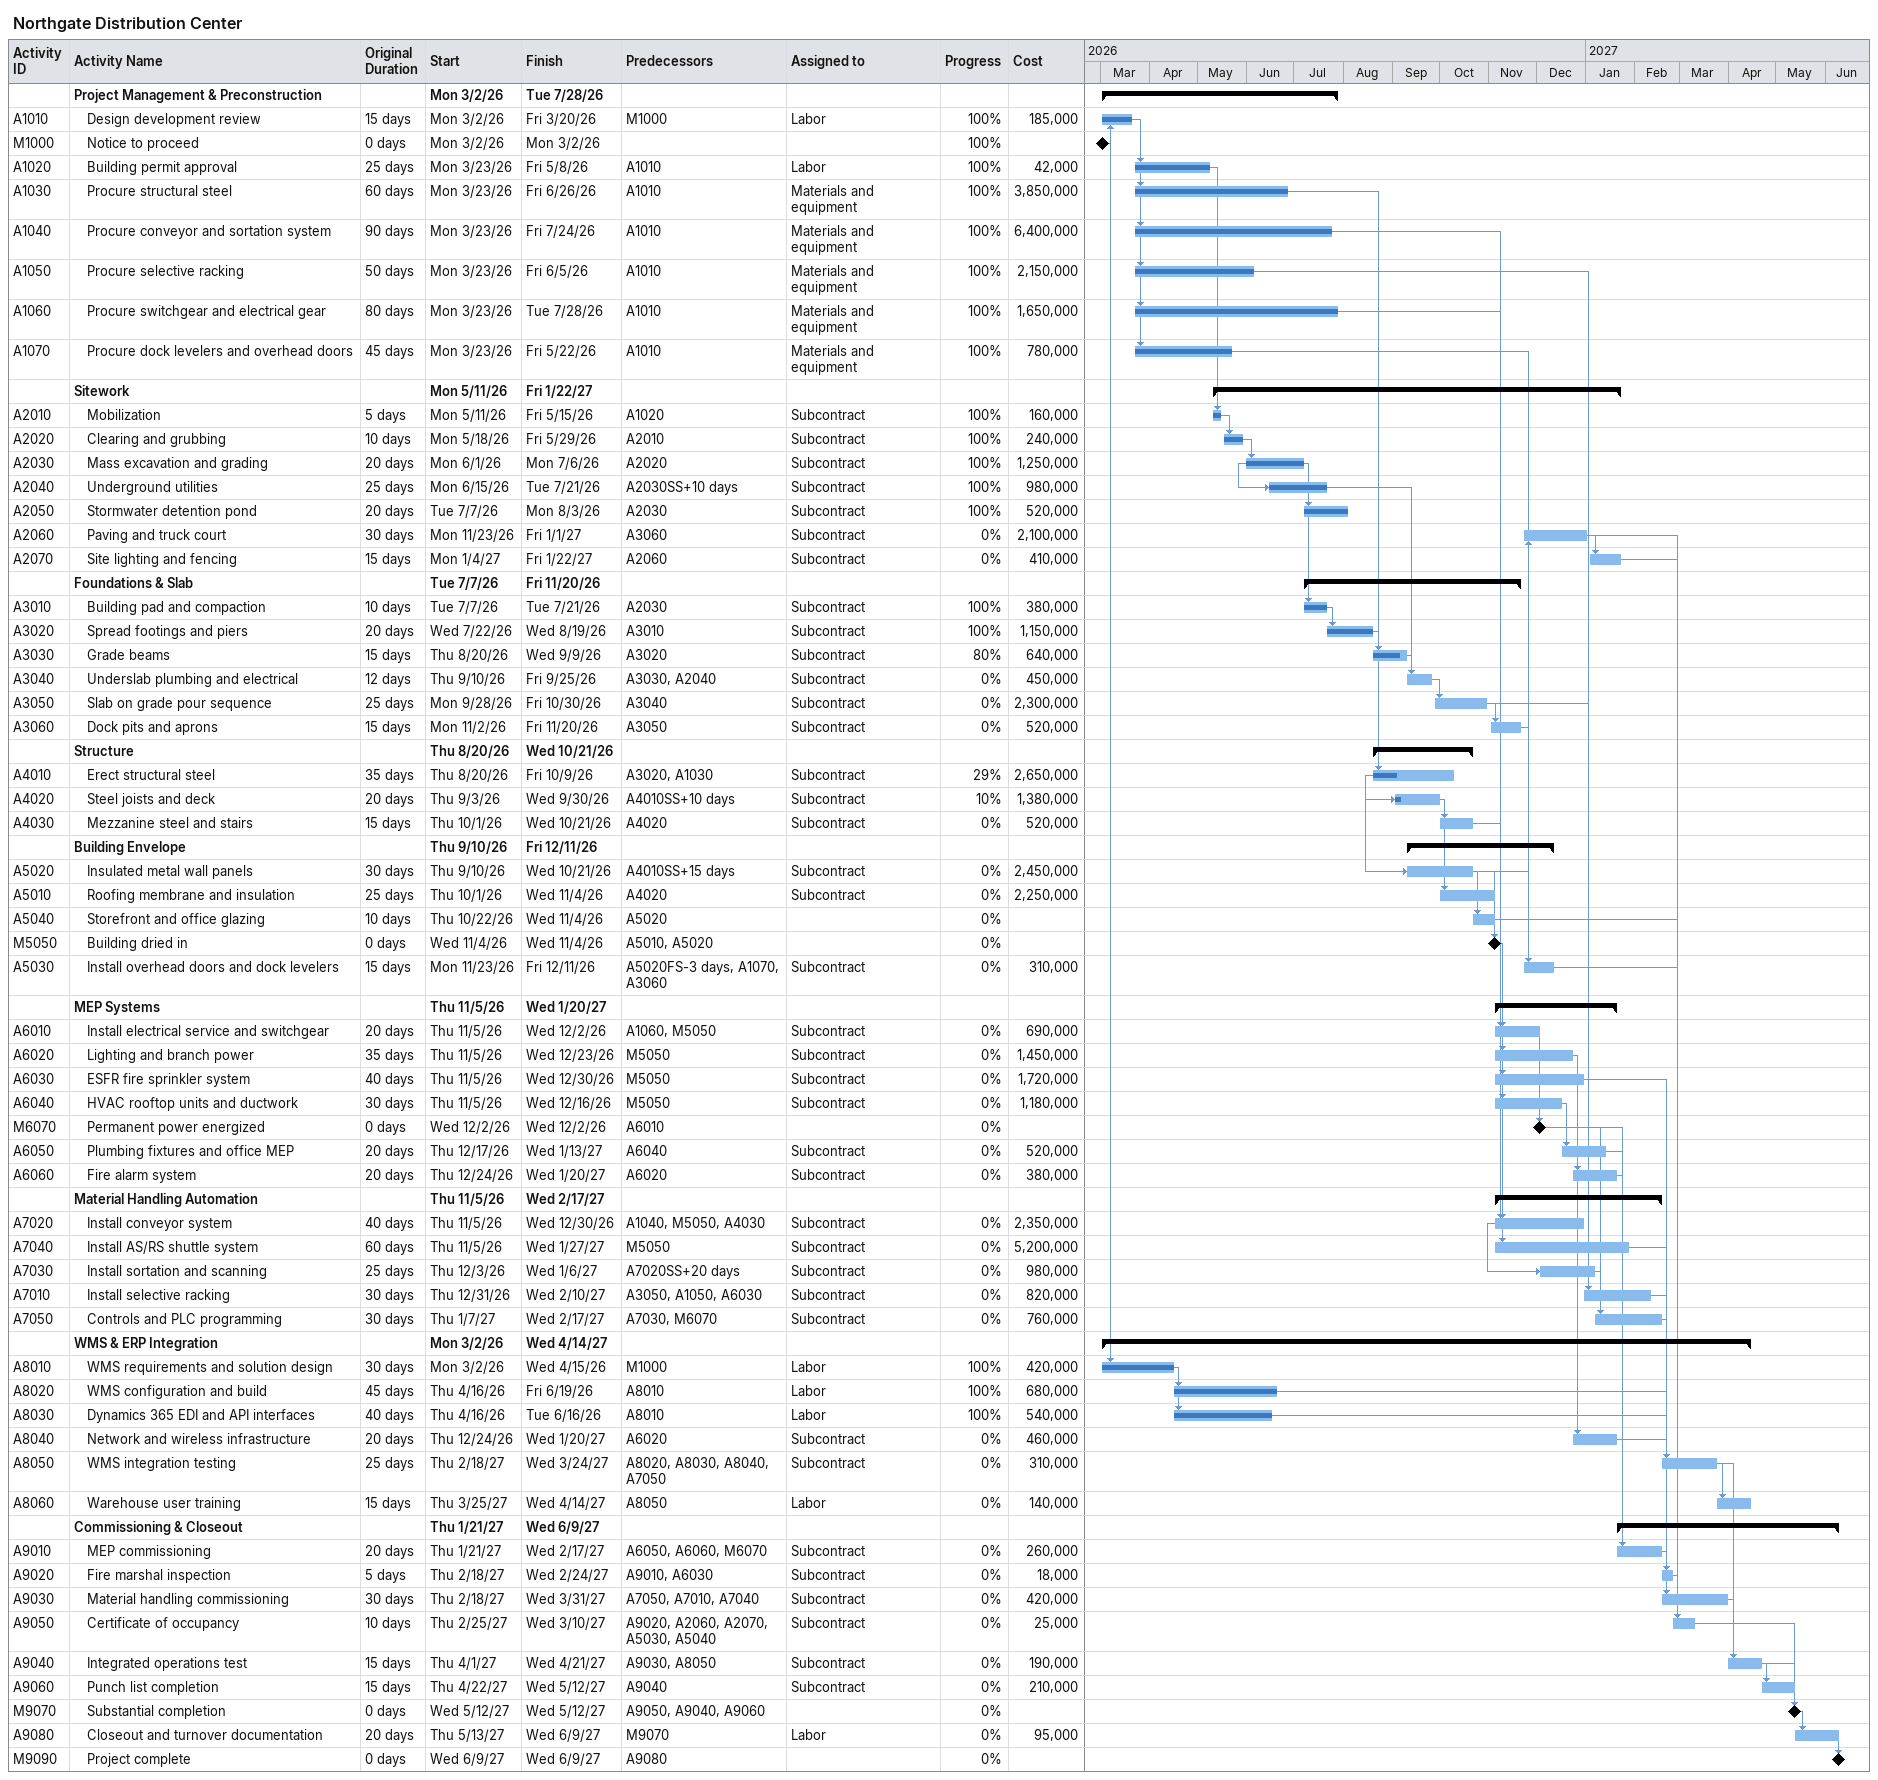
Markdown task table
Northgate Distribution Center

| ID | Level | Task | Original duration | Start | Finish | Predecessors | Resources | % complete | Cost |
|---|---|---|---|---|---|---|---|---|---|
|  | 1 | **Project Management & Preconstruction** |  | 2026-03-02 | 2026-07-28 |  |  |  |  |
| A1010 | 2 | Design development review | 15d | 2026-03-02 | 2026-03-20 | M1000 | Labor | 100 | 185000 |
| M1000 | 2 | Notice to proceed | 0d | 2026-03-02 | 2026-03-02 |  |  | 100 |  |
| A1020 | 2 | Building permit approval | 25d | 2026-03-23 | 2026-05-08 | A1010 | Labor | 100 | 42000 |
| A1030 | 2 | Procure structural steel | 60d | 2026-03-23 | 2026-06-26 | A1010 | Materials and equipment | 100 | 3850000 |
| A1040 | 2 | Procure conveyor and sortation system | 90d | 2026-03-23 | 2026-07-24 | A1010 | Materials and equipment | 100 | 6400000 |
| A1050 | 2 | Procure selective racking | 50d | 2026-03-23 | 2026-06-05 | A1010 | Materials and equipment | 100 | 2150000 |
| A1060 | 2 | Procure switchgear and electrical gear | 80d | 2026-03-23 | 2026-07-28 | A1010 | Materials and equipment | 100 | 1650000 |
| A1070 | 2 | Procure dock levelers and overhead doors | 45d | 2026-03-23 | 2026-05-22 | A1010 | Materials and equipment | 100 | 780000 |
|  | 1 | **Sitework** |  | 2026-05-11 | 2027-01-22 |  |  |  |  |
| A2010 | 2 | Mobilization | 5d | 2026-05-11 | 2026-05-15 | A1020 | Subcontract | 100 | 160000 |
| A2020 | 2 | Clearing and grubbing | 10d | 2026-05-18 | 2026-05-29 | A2010 | Subcontract | 100 | 240000 |
| A2030 | 2 | Mass excavation and grading | 20d | 2026-06-01 | 2026-07-06 | A2020 | Subcontract | 100 | 1250000 |
| A2040 | 2 | Underground utilities | 25d | 2026-06-15 | 2026-07-21 | A2030SS+10d | Subcontract | 100 | 980000 |
| A2050 | 2 | Stormwater detention pond | 20d | 2026-07-07 | 2026-08-03 | A2030 | Subcontract | 100 | 520000 |
| A2060 | 2 | Paving and truck court | 30d | 2026-11-23 | 2027-01-01 | A3060 | Subcontract | 0 | 2100000 |
| A2070 | 2 | Site lighting and fencing | 15d | 2027-01-04 | 2027-01-22 | A2060 | Subcontract | 0 | 410000 |
|  | 1 | **Foundations & Slab** |  | 2026-07-07 | 2026-11-20 |  |  |  |  |
| A3010 | 2 | Building pad and compaction | 10d | 2026-07-07 | 2026-07-21 | A2030 | Subcontract | 100 | 380000 |
| A3020 | 2 | Spread footings and piers | 20d | 2026-07-22 | 2026-08-19 | A3010 | Subcontract | 100 | 1150000 |
| A3030 | 2 | Grade beams | 15d | 2026-08-20 | 2026-09-09 | A3020 | Subcontract | 80 | 640000 |
| A3040 | 2 | Underslab plumbing and electrical | 12d | 2026-09-10 | 2026-09-25 | A3030, A2040 | Subcontract | 0 | 450000 |
| A3050 | 2 | Slab on grade pour sequence | 25d | 2026-09-28 | 2026-10-30 | A3040 | Subcontract | 0 | 2300000 |
| A3060 | 2 | Dock pits and aprons | 15d | 2026-11-02 | 2026-11-20 | A3050 | Subcontract | 0 | 520000 |
|  | 1 | **Structure** |  | 2026-08-20 | 2026-10-21 |  |  |  |  |
| A4010 | 2 | Erect structural steel | 35d | 2026-08-20 | 2026-10-09 | A3020, A1030 | Subcontract | 29 | 2650000 |
| A4020 | 2 | Steel joists and deck | 20d | 2026-09-03 | 2026-09-30 | A4010SS+10d | Subcontract | 10 | 1380000 |
| A4030 | 2 | Mezzanine steel and stairs | 15d | 2026-10-01 | 2026-10-21 | A4020 | Subcontract | 0 | 520000 |
|  | 1 | **Building Envelope** |  | 2026-09-10 | 2026-12-11 |  |  |  |  |
| A5020 | 2 | Insulated metal wall panels | 30d | 2026-09-10 | 2026-10-21 | A4010SS+15d | Subcontract | 0 | 2450000 |
| A5010 | 2 | Roofing membrane and insulation | 25d | 2026-10-01 | 2026-11-04 | A4020 | Subcontract | 0 | 2250000 |
| A5040 | 2 | Storefront and office glazing | 10d | 2026-10-22 | 2026-11-04 | A5020 |  | 0 |  |
| M5050 | 2 | Building dried in | 0d | 2026-11-04 | 2026-11-04 | A5010, A5020 |  | 0 |  |
| A5030 | 2 | Install overhead doors and dock levelers | 15d | 2026-11-23 | 2026-12-11 | A5020FS-3d, A1070, A3060 | Subcontract | 0 | 310000 |
|  | 1 | **MEP Systems** |  | 2026-11-05 | 2027-01-20 |  |  |  |  |
| A6010 | 2 | Install electrical service and switchgear | 20d | 2026-11-05 | 2026-12-02 | A1060, M5050 | Subcontract | 0 | 690000 |
| A6020 | 2 | Lighting and branch power | 35d | 2026-11-05 | 2026-12-23 | M5050 | Subcontract | 0 | 1450000 |
| A6030 | 2 | ESFR fire sprinkler system | 40d | 2026-11-05 | 2026-12-30 | M5050 | Subcontract | 0 | 1720000 |
| A6040 | 2 | HVAC rooftop units and ductwork | 30d | 2026-11-05 | 2026-12-16 | M5050 | Subcontract | 0 | 1180000 |
| M6070 | 2 | Permanent power energized | 0d | 2026-12-02 | 2026-12-02 | A6010 |  | 0 |  |
| A6050 | 2 | Plumbing fixtures and office MEP | 20d | 2026-12-17 | 2027-01-13 | A6040 | Subcontract | 0 | 520000 |
| A6060 | 2 | Fire alarm system | 20d | 2026-12-24 | 2027-01-20 | A6020 | Subcontract | 0 | 380000 |
|  | 1 | **Material Handling Automation** |  | 2026-11-05 | 2027-02-17 |  |  |  |  |
| A7020 | 2 | Install conveyor system | 40d | 2026-11-05 | 2026-12-30 | A1040, M5050, A4030 | Subcontract | 0 | 2350000 |
| A7040 | 2 | Install AS/RS shuttle system | 60d | 2026-11-05 | 2027-01-27 | M5050 | Subcontract | 0 | 5200000 |
| A7030 | 2 | Install sortation and scanning | 25d | 2026-12-03 | 2027-01-06 | A7020SS+20d | Subcontract | 0 | 980000 |
| A7010 | 2 | Install selective racking | 30d | 2026-12-31 | 2027-02-10 | A3050, A1050, A6030 | Subcontract | 0 | 820000 |
| A7050 | 2 | Controls and PLC programming | 30d | 2027-01-07 | 2027-02-17 | A7030, M6070 | Subcontract | 0 | 760000 |
|  | 1 | **WMS & ERP Integration** |  | 2026-03-02 | 2027-04-14 |  |  |  |  |
| A8010 | 2 | WMS requirements and solution design | 30d | 2026-03-02 | 2026-04-15 | M1000 | Labor | 100 | 420000 |
| A8020 | 2 | WMS configuration and build | 45d | 2026-04-16 | 2026-06-19 | A8010 | Labor | 100 | 680000 |
| A8030 | 2 | Dynamics 365 EDI and API interfaces | 40d | 2026-04-16 | 2026-06-16 | A8010 | Labor | 100 | 540000 |
| A8040 | 2 | Network and wireless infrastructure | 20d | 2026-12-24 | 2027-01-20 | A6020 | Subcontract | 0 | 460000 |
| A8050 | 2 | WMS integration testing | 25d | 2027-02-18 | 2027-03-24 | A8020, A8030, A8040, A7050 | Subcontract | 0 | 310000 |
| A8060 | 2 | Warehouse user training | 15d | 2027-03-25 | 2027-04-14 | A8050 | Labor | 0 | 140000 |
|  | 1 | **Commissioning & Closeout** |  | 2027-01-21 | 2027-06-09 |  |  |  |  |
| A9010 | 2 | MEP commissioning | 20d | 2027-01-21 | 2027-02-17 | A6050, A6060, M6070 | Subcontract | 0 | 260000 |
| A9020 | 2 | Fire marshal inspection | 5d | 2027-02-18 | 2027-02-24 | A9010, A6030 | Subcontract | 0 | 18000 |
| A9030 | 2 | Material handling commissioning | 30d | 2027-02-18 | 2027-03-31 | A7050, A7010, A7040 | Subcontract | 0 | 420000 |
| A9050 | 2 | Certificate of occupancy | 10d | 2027-02-25 | 2027-03-10 | A9020, A2060, A2070, A5030, A5040 | Subcontract | 0 | 25000 |
| A9040 | 2 | Integrated operations test | 15d | 2027-04-01 | 2027-04-21 | A9030, A8050 | Subcontract | 0 | 190000 |
| A9060 | 2 | Punch list completion | 15d | 2027-04-22 | 2027-05-12 | A9040 | Subcontract | 0 | 210000 |
| M9070 | 2 | Substantial completion | 0d | 2027-05-12 | 2027-05-12 | A9050, A9040, A9060 |  | 0 |  |
| A9080 | 2 | Closeout and turnover documentation | 20d | 2027-05-13 | 2027-06-09 | M9070 | Labor | 0 | 95000 |
| M9090 | 2 | Project complete | 0d | 2027-06-09 | 2027-06-09 | A9080 |  | 0 |  |
